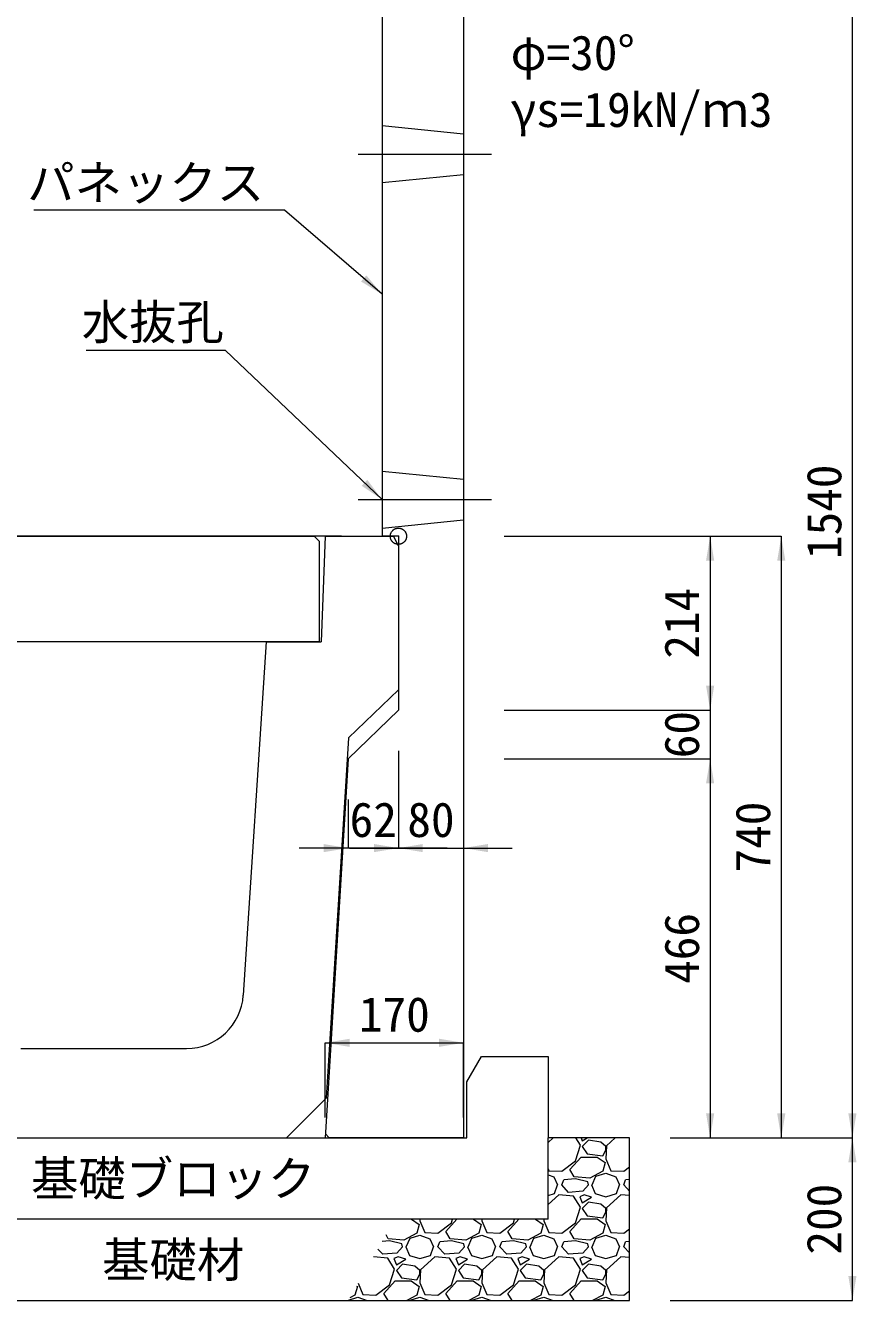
# Model space of a CAD drawing. Units: millimetres at full size, sheet at 1:40. Extents: x 206103 to 244503, y 883348 to 903496.
# Drawn here: x 239192 to 240214, y 884352 to 885920 of the extents above; entities that cross this region are included whole.
import ezdxf
from ezdxf.enums import TextEntityAlignment as Align

# ---------------------------------------------------------------- set-up
doc = ezdxf.new("R2010")
doc.units = ezdxf.units.MM
doc.header["$LTSCALE"] = 40
doc.header["$PDMODE"] = 32
doc.header["$PDSIZE"] = 20
doc.linetypes.add('DASHED', pattern=[7.5, 6, -1.5])
doc.linetypes.add('USER1', pattern=[28.575, 19.05, -3.175, 3.175, -3.175])
for name, color, linetype, lineweight in [('パネックスKUR', 2, 'Continuous', 20), ('基礎ブロック', 2, 'Continuous', 13), ('基礎材', 7, 'Continuous', 15), ('寸法線', 7, 'Continuous', 13), ('引出線', 4, 'Continuous', 13), ('本体', 2, 'Continuous', 13), ('補助線', 8, 'USER1', 13), ('ﾊｯﾁﾝｸﾞ', 7, 'Continuous', 5)]:
    doc.layers.add(name, color=color, linetype=linetype, lineweight=lineweight)
doc.layers.add('文字', color=7, linetype='Continuous')
doc.styles.add('ＭＳ ゴシック', font='')
doc.styles.get('ＭＳ ゴシック').set_extended_font_data('MS Gothic')

# ---------------------------------------------------------------- blocks, each defined once
blk = doc.blocks.new('filled_arrow')
at = {"color": 0, "linetype": 'Continuous', "lineweight": -2}
blk.add_solid([(7.5, 1.25), (0, 0), (7.5, -1.25)], dxfattribs=at)

msp = doc.modelspace()

# ---------------------------------------------------------------- linework, layer by layer
at = {"layer": 'パネックスKUR'}
for p, q in [((239630.21, 886087.33), (239630.21, 885292.33)), ((239730.21, 886092.33), (239730.21, 884552.33)), ((239650.21, 885292.33), (239630.21, 885292.33)), ((239650.21, 885292.33), (239650.21, 885078.33)), ((239650.21, 885078.33), (239588.21, 885018.33)), ((239588.21, 885018.33), (239560.21, 884552.33)), ((239565.21, 884552.33), (239560.51, 884557.32)), ((239730.21, 884552.33), (239565.21, 884552.33))]:
    msp.add_line(p, q, dxfattribs=at)
at = {"layer": 'パネックスKUR', "linetype": 'DASHED', "lineweight": 9}
for p, q in [((239630.21, 885797.33), (239730.21, 885787.33)), ((239630.21, 885727.33), (239730.21, 885737.33)), ((239630.21, 885372.33), (239730.21, 885362.33)), ((239630.21, 885302.33), (239730.21, 885312.33))]:
    msp.add_line(p, q, dxfattribs=at)
at = {"layer": '基礎ブロック', "lineweight": 20}
for p, q in [((239734.21, 884621.33), (239752.21, 884652.33)), ((239752.21, 884652.33), (239834.21, 884652.33)), ((239834.21, 884652.33), (239834.21, 884552.33)), ((239734.21, 884552.33), (239734.21, 884621.33)), ((239012.21, 884552.33), (239734.21, 884552.33)), ((239834.21, 884452.33), (239834.21, 884552.33)), ((239834.21, 884452.33), (238912.21, 884452.33))]:
    msp.add_line(p, q, dxfattribs=at)
at = {"layer": '基礎材', "lineweight": 13}
msp.add_line((239934.21, 884552.33), (239834.21, 884552.33), dxfattribs=at)
at = {"layer": '基礎材'}
for p, q in [((239934.21, 884352.33), (239934.21, 884552.33)), ((238812.21, 884352.33), (239934.21, 884352.33))]:
    msp.add_line(p, q, dxfattribs=at)
at = {"layer": '寸法線'}
for p, q in [((240208.55, 884552.33), (240208.55, 886092.33)), ((239580.21, 885292.33), (239015.21, 885292.33)), ((239780.21, 885292.33), (240121.05, 885292.33)), ((239780.21, 885292.33), (240033.55, 885292.33)), ((240033.55, 885292.33), (240033.55, 885078.33)), ((240121.05, 885292.33), (240121.05, 884552.33)), ((240033.55, 885138.33), (240033.55, 884958.33)), ((239780.21, 885078.33), (240033.55, 885078.33)), ((239780.21, 885078.33), (240033.55, 885078.33)), ((239650.21, 885028.33), (239650.21, 884908.74)), ((239650.21, 885028.33), (239650.21, 884908.74)), ((239730.21, 885028.33), (239730.21, 884908.74)), ((239780.21, 885018.33), (240033.55, 885018.33)), ((239780.21, 885018.33), (240033.55, 885018.33)), ((240033.55, 885018.33), (240033.55, 884552.33)), ((239588.21, 884968.33), (239588.21, 884908.74)), ((239710.21, 884908.74), (239528.21, 884908.74)), ((239590.21, 884908.74), (239790.21, 884908.74)), ((239560.21, 884669.25), (239730.21, 884669.25)), ((239560.21, 884577.33), (239560.21, 884669.25)), ((239730.21, 884577.33), (239730.21, 884669.25)), ((239984.21, 884552.33), (240208.55, 884552.33)), ((239984.21, 884552.33), (240121.05, 884552.33)), ((239984.21, 884552.33), (240033.55, 884552.33)), ((239984.21, 884552.33), (240208.55, 884552.33)), ((240208.55, 884352.33), (240208.55, 884552.33)), ((239984.21, 884352.33), (240208.55, 884352.33))]:
    msp.add_line(p, q, dxfattribs=at)
at = {"layer": '引出線'}
for points in [[(239630.21, 885589.83), (239510, 885693.29), (239201.75, 885693.29)], [(239630.21, 885337.33), (239437.75, 885520.78), (239266, 885520.78)]]:
    msp.add_lwpolyline(points, dxfattribs=at)
at = {"layer": '本体'}
for p, q in [((239560.21, 885292.33), (239555.21, 885162.33)), ((239560.21, 885292.33), (239644.21, 885292.33)), ((239650.21, 885280.33), (239644.21, 885292.33)), ((239650.21, 885280.33), (239650.21, 885103.33)), ((239487.71, 885162.33), (239459.46, 884727.79)), ((239487.71, 885162.33), (239555.21, 885162.33)), ((239650.21, 885103.33), (239588.71, 885044.33)), ((239588.71, 885044.33), (239561.44, 884601.06)), ((239185.8, 884662.33), (239389.61, 884662.33)), ((239512.71, 884552.33), (239561.44, 884601.06)), ((239062.71, 884552.33), (239512.71, 884552.33))]:
    msp.add_line(p, q, dxfattribs=at)
at = {"layer": '本体', "lineweight": 20}
msp.add_lwpolyline([(239022.71, 885162.33), (239022.71, 885286.33), (239028.71, 885292.33), (239546.71, 885292.33), (239552.71, 885286.33), (239552.71, 885162.33)], close=True, dxfattribs=at)
at = {"layer": '本体'}
msp.add_arc((239389.61, 884732.33), 70, 270, 356.28101, dxfattribs=at)
at = {"layer": '補助線'}
for p, q in [((239600.85, 885762.33), (239764.56, 885762.33)), ((239600.85, 885337.33), (239764.56, 885337.33))]:
    msp.add_line(p, q, dxfattribs=at)
msp.add_point((239650.21, 885292.33), dxfattribs=at)
at = {"layer": 'ﾊｯﾁﾝｸﾞ'}
for p, q in [((239840.59, 884552.33), (239834.21, 884546.5)), ((239874, 884543.25), (239868.46, 884552.33)), ((239874.79, 884552.33), (239876.29, 884548.58)), ((239876.29, 884548.58), (239882.53, 884552.33)), ((239883.91, 884549.35), (239876.29, 884541.73)), ((239899.15, 884547.06), (239883.91, 884549.35)), ((239916.79, 884552.33), (239906.01, 884542.49)), ((239867.91, 884524.2), (239874, 884543.25)), ((239876.29, 884541.73), (239882.39, 884532.58)), ((239882.39, 884532.58), (239901.44, 884530.3)), ((239905.25, 884541.73), (239899.15, 884547.06)), ((239901.44, 884530.3), (239905.25, 884537.15)), ((239906.01, 884542.49), (239905.25, 884526.49)), ((239905.25, 884537.15), (239905.25, 884541.73)), ((239851.14, 884511.25), (239867.91, 884524.2)), ((239861.05, 884513.53), (239874.77, 884528.77)), ((239874.77, 884528.77), (239894.58, 884528.77)), ((239894.58, 884528.77), (239904.48, 884521.91)), ((239904.48, 884521.91), (239901.44, 884511.25)), ((239905.25, 884526.49), (239911.34, 884512.01)), ((239927.34, 884511.25), (239934.21, 884516.55)), ((239834.21, 884514.23), (239835.14, 884512.01)), ((239834.21, 884507.03), (239841.24, 884504.39)), ((239835.14, 884512.01), (239851.14, 884511.25)), ((239841.24, 884504.39), (239845.81, 884494.48)), ((239851.14, 884494.48), (239853.43, 884500.58)), ((239867.91, 884502.1), (239853.43, 884500.58)), ((239866.38, 884504.39), (239861.05, 884513.53)), ((239885.43, 884502.86), (239866.38, 884504.39)), ((239883.15, 884498.29), (239867.91, 884502.1)), ((239901.44, 884511.25), (239885.43, 884502.86)), ((239888.48, 884494.48), (239893.05, 884505.15)), ((239893.05, 884505.15), (239905.25, 884508.96)), ((239905.25, 884508.96), (239917.44, 884504.39)), ((239911.34, 884512.01), (239927.34, 884511.25)), ((239917.44, 884504.39), (239922.01, 884494.48)), ((239927.34, 884494.48), (239929.63, 884500.58)), ((239934.21, 884501.06), (239929.63, 884500.58)), ((239842, 884483.81), (239845.81, 884494.48)), ((239859.53, 884485.34), (239851.14, 884494.48)), ((239877.05, 884486.86), (239859.53, 884485.34)), ((239883.91, 884494.48), (239877.05, 884486.86)), ((239883.91, 884494.48), (239883.15, 884498.29)), ((239887.72, 884494.48), (239892.29, 884483.81)), ((239918.2, 884483.81), (239922.01, 884494.48)), ((239934.21, 884487), (239927.34, 884494.48)), ((239834.21, 884481.52), (239842, 884483.81)), ((239847.33, 884482.29), (239834.21, 884470.3)), ((239865.62, 884480.77), (239847.33, 884482.29)), ((239874, 884467.05), (239865.62, 884480.77)), ((239878.58, 884482.29), (239873.24, 884480)), ((239873.24, 884480), (239876.29, 884472.38)), ((239876.29, 884472.38), (239887.72, 884479.24)), ((239883.91, 884473.15), (239876.29, 884465.53)), ((239887.72, 884479.24), (239878.58, 884482.29)), ((239899.15, 884470.86), (239883.91, 884473.15)), ((239892.29, 884483.81), (239905.25, 884480)), ((239905.25, 884465.53), (239899.15, 884470.86)), ((239905.25, 884480), (239918.2, 884483.81)), ((239923.53, 884482.29), (239906.01, 884466.29)), ((239934.21, 884481.4), (239923.53, 884482.29)), ((239867.91, 884448), (239874, 884467.05)), ((239876.29, 884465.53), (239882.39, 884456.38)), ((239882.39, 884456.38), (239901.44, 884454.1)), ((239901.44, 884454.1), (239905.25, 884460.95)), ((239906.01, 884466.29), (239905.25, 884450.29)), ((239905.25, 884460.95), (239905.25, 884465.53)), ((239666.33, 884452.33), (239675.88, 884445.71)), ((239675.88, 884445.71), (239672.84, 884435.05)), ((239676.74, 884452.33), (239676.65, 884450.29)), ((239676.65, 884450.29), (239682.74, 884435.81)), ((239698.74, 884435.05), (239715.51, 884448)), ((239708.65, 884437.33), (239722.15, 884452.33)), ((239715.51, 884448), (239716.89, 884452.33)), ((239742.53, 884452.33), (239752.08, 884445.71)), ((239752.08, 884445.71), (239749.04, 884435.05)), ((239752.94, 884452.33), (239752.85, 884450.29)), ((239752.85, 884450.29), (239758.94, 884435.81)), ((239774.94, 884435.05), (239791.71, 884448)), ((239784.85, 884437.33), (239798.35, 884452.33)), ((239791.71, 884448), (239793.09, 884452.33)), ((239818.73, 884452.33), (239828.28, 884445.71)), ((239828.28, 884445.71), (239825.24, 884435.05)), ((239829.14, 884452.33), (239829.05, 884450.29)), ((239829.05, 884450.29), (239835.14, 884435.81)), ((239851.14, 884435.05), (239867.91, 884448)), ((239861.05, 884437.33), (239874.77, 884452.57)), ((239874.77, 884452.57), (239894.58, 884452.57)), ((239894.58, 884452.57), (239904.48, 884445.71)), ((239904.48, 884445.71), (239901.44, 884435.05)), ((239905.25, 884450.29), (239911.34, 884435.81)), ((239927.34, 884435.05), (239934.21, 884440.35)), ((239639.31, 884425.9), (239630.39, 884424.96)), ((239637.78, 884428.19), (239635, 884432.95)), ((239656.83, 884426.66), (239637.78, 884428.19)), ((239654.55, 884422.09), (239639.31, 884425.9)), ((239655.31, 884418.28), (239654.55, 884422.09)), ((239672.84, 884435.05), (239656.83, 884426.66)), ((239659.88, 884418.28), (239664.45, 884428.95)), ((239664.45, 884428.95), (239676.65, 884432.76)), ((239676.65, 884432.76), (239688.84, 884428.19)), ((239682.74, 884435.81), (239698.74, 884435.05)), ((239688.84, 884428.19), (239693.41, 884418.28)), ((239698.74, 884418.28), (239701.03, 884424.38)), ((239715.51, 884425.9), (239701.03, 884424.38)), ((239713.98, 884428.19), (239708.65, 884437.33)), ((239733.03, 884426.66), (239713.98, 884428.19)), ((239730.75, 884422.09), (239715.51, 884425.9)), ((239731.51, 884418.28), (239730.75, 884422.09)), ((239749.04, 884435.05), (239733.03, 884426.66)), ((239736.08, 884418.28), (239740.65, 884428.95)), ((239740.65, 884428.95), (239752.85, 884432.76)), ((239752.85, 884432.76), (239765.04, 884428.19)), ((239758.94, 884435.81), (239774.94, 884435.05)), ((239765.04, 884428.19), (239769.61, 884418.28)), ((239774.94, 884418.28), (239777.23, 884424.38)), ((239791.71, 884425.9), (239777.23, 884424.38)), ((239790.18, 884428.19), (239784.85, 884437.33)), ((239809.23, 884426.66), (239790.18, 884428.19)), ((239806.95, 884422.09), (239791.71, 884425.9)), ((239807.71, 884418.28), (239806.95, 884422.09)), ((239825.24, 884435.05), (239809.23, 884426.66)), ((239812.28, 884418.28), (239816.85, 884428.95)), ((239816.85, 884428.95), (239829.05, 884432.76)), ((239829.05, 884432.76), (239841.24, 884428.19)), ((239835.14, 884435.81), (239851.14, 884435.05)), ((239841.24, 884428.19), (239845.81, 884418.28)), ((239851.14, 884418.28), (239853.43, 884424.38)), ((239867.91, 884425.9), (239853.43, 884424.38)), ((239866.38, 884428.19), (239861.05, 884437.33)), ((239885.43, 884426.66), (239866.38, 884428.19)), ((239883.15, 884422.09), (239867.91, 884425.9)), ((239883.91, 884418.28), (239883.15, 884422.09)), ((239901.44, 884435.05), (239885.43, 884426.66)), ((239888.48, 884418.28), (239893.05, 884428.95)), ((239893.05, 884428.95), (239905.25, 884432.76)), ((239905.25, 884432.76), (239917.44, 884428.19)), ((239911.34, 884435.81), (239927.34, 884435.05)), ((239917.44, 884428.19), (239922.01, 884418.28)), ((239927.34, 884418.28), (239929.63, 884424.38)), ((239934.21, 884424.86), (239929.63, 884424.38)), ((239630.93, 884409.14), (239624.99, 884415.61)), ((239648.45, 884410.66), (239630.93, 884409.14)), ((239649.98, 884406.09), (239644.64, 884403.8)), ((239655.31, 884418.28), (239648.45, 884410.66)), ((239659.12, 884403.04), (239649.98, 884406.09)), ((239659.12, 884418.28), (239663.69, 884407.61)), ((239663.69, 884407.61), (239676.65, 884403.8)), ((239676.65, 884403.8), (239689.6, 884407.61)), ((239694.93, 884406.09), (239677.41, 884390.09)), ((239689.6, 884407.61), (239693.41, 884418.28)), ((239713.22, 884404.57), (239694.93, 884406.09)), ((239707.13, 884409.14), (239698.74, 884418.28)), ((239724.65, 884410.66), (239707.13, 884409.14)), ((239726.18, 884406.09), (239720.84, 884403.8)), ((239731.51, 884418.28), (239724.65, 884410.66)), ((239735.32, 884403.04), (239726.18, 884406.09)), ((239735.32, 884418.28), (239739.89, 884407.61)), ((239739.89, 884407.61), (239752.85, 884403.8)), ((239752.85, 884403.8), (239765.8, 884407.61)), ((239771.13, 884406.09), (239753.61, 884390.09)), ((239765.8, 884407.61), (239769.61, 884418.28)), ((239789.42, 884404.57), (239771.13, 884406.09)), ((239783.33, 884409.14), (239774.94, 884418.28)), ((239800.85, 884410.66), (239783.33, 884409.14)), ((239802.38, 884406.09), (239797.04, 884403.8)), ((239807.71, 884418.28), (239800.85, 884410.66)), ((239811.52, 884403.04), (239802.38, 884406.09)), ((239811.52, 884418.28), (239816.09, 884407.61)), ((239816.09, 884407.61), (239829.05, 884403.8)), ((239829.05, 884403.8), (239842, 884407.61)), ((239847.33, 884406.09), (239829.81, 884390.09)), ((239842, 884407.61), (239845.81, 884418.28)), ((239865.62, 884404.57), (239847.33, 884406.09)), ((239859.53, 884409.14), (239851.14, 884418.28)), ((239877.05, 884410.66), (239859.53, 884409.14)), ((239878.58, 884406.09), (239873.24, 884403.8)), ((239883.91, 884418.28), (239877.05, 884410.66)), ((239887.72, 884403.04), (239878.58, 884406.09)), ((239887.72, 884418.28), (239892.29, 884407.61)), ((239892.29, 884407.61), (239905.25, 884403.8)), ((239905.25, 884403.8), (239918.2, 884407.61)), ((239923.53, 884406.09), (239906.01, 884390.09)), ((239918.2, 884407.61), (239922.01, 884418.28)), ((239934.21, 884405.2), (239923.53, 884406.09)), ((239934.21, 884410.8), (239927.34, 884418.28)), ((239637.02, 884404.57), (239619.46, 884406.03)), ((239645.4, 884390.85), (239637.02, 884404.57)), ((239639.31, 884371.8), (239645.4, 884390.85)), ((239644.64, 884403.8), (239647.69, 884396.18)), ((239647.69, 884396.18), (239659.12, 884403.04)), ((239655.31, 884396.95), (239647.69, 884389.33)), ((239670.55, 884394.66), (239655.31, 884396.95)), ((239676.65, 884389.33), (239670.55, 884394.66)), ((239721.6, 884390.85), (239713.22, 884404.57)), ((239715.51, 884371.8), (239721.6, 884390.85)), ((239720.84, 884403.8), (239723.89, 884396.18)), ((239723.89, 884396.18), (239735.32, 884403.04)), ((239731.51, 884396.95), (239723.89, 884389.33)), ((239746.75, 884394.66), (239731.51, 884396.95)), ((239752.85, 884389.33), (239746.75, 884394.66)), ((239797.8, 884390.85), (239789.42, 884404.57)), ((239791.71, 884371.8), (239797.8, 884390.85)), ((239797.04, 884403.8), (239800.09, 884396.18)), ((239800.09, 884396.18), (239811.52, 884403.04)), ((239807.71, 884396.95), (239800.09, 884389.33)), ((239822.95, 884394.66), (239807.71, 884396.95)), ((239829.05, 884389.33), (239822.95, 884394.66)), ((239874, 884390.85), (239865.62, 884404.57)), ((239867.91, 884371.8), (239874, 884390.85)), ((239873.24, 884403.8), (239876.29, 884396.18)), ((239876.29, 884396.18), (239887.72, 884403.04)), ((239883.91, 884396.95), (239876.29, 884389.33)), ((239899.15, 884394.66), (239883.91, 884396.95)), ((239905.25, 884389.33), (239899.15, 884394.66)), ((239632.45, 884361.13), (239646.17, 884376.37)), ((239646.17, 884376.37), (239665.98, 884376.37)), ((239647.69, 884389.33), (239653.79, 884380.18)), ((239653.79, 884380.18), (239672.84, 884377.9)), ((239665.98, 884376.37), (239675.88, 884369.51)), ((239672.84, 884377.9), (239676.65, 884384.75)), ((239677.41, 884390.09), (239676.65, 884374.09)), ((239676.65, 884384.75), (239676.65, 884389.33)), ((239708.65, 884361.13), (239722.37, 884376.37)), ((239722.37, 884376.37), (239742.18, 884376.37)), ((239723.89, 884389.33), (239729.99, 884380.18)), ((239729.99, 884380.18), (239749.04, 884377.9)), ((239742.18, 884376.37), (239752.08, 884369.51)), ((239749.04, 884377.9), (239752.85, 884384.75)), ((239753.61, 884390.09), (239752.85, 884374.09)), ((239752.85, 884384.75), (239752.85, 884389.33)), ((239784.85, 884361.13), (239798.57, 884376.37)), ((239798.57, 884376.37), (239818.38, 884376.37)), ((239800.09, 884389.33), (239806.19, 884380.18)), ((239806.19, 884380.18), (239825.24, 884377.9)), ((239818.38, 884376.37), (239828.28, 884369.51)), ((239825.24, 884377.9), (239829.05, 884384.75)), ((239829.81, 884390.09), (239829.05, 884374.09)), ((239829.05, 884384.75), (239829.05, 884389.33)), ((239861.05, 884361.13), (239874.77, 884376.37)), ((239874.77, 884376.37), (239894.58, 884376.37)), ((239876.29, 884389.33), (239882.39, 884380.18)), ((239882.39, 884380.18), (239901.44, 884377.9)), ((239894.58, 884376.37), (239904.48, 884369.51)), ((239901.44, 884377.9), (239905.25, 884384.75)), ((239906.01, 884390.09), (239905.25, 884374.09)), ((239905.25, 884384.75), (239905.25, 884389.33)), ((239599.68, 884369.51), (239596.64, 884358.85)), ((239598.75, 884370.16), (239599.68, 884369.51)), ((239600.69, 884373.51), (239606.54, 884359.61)), ((239606.54, 884359.61), (239622.54, 884358.85)), ((239622.54, 884358.85), (239639.31, 884371.8)), ((239637.59, 884352.33), (239632.45, 884361.13)), ((239675.88, 884369.51), (239672.84, 884358.85)), ((239676.65, 884374.09), (239682.74, 884359.61)), ((239682.74, 884359.61), (239698.74, 884358.85)), ((239698.74, 884358.85), (239715.51, 884371.8)), ((239713.79, 884352.33), (239708.65, 884361.13)), ((239752.08, 884369.51), (239749.04, 884358.85)), ((239752.85, 884374.09), (239758.94, 884359.61)), ((239758.94, 884359.61), (239774.94, 884358.85)), ((239774.94, 884358.85), (239791.71, 884371.8)), ((239789.99, 884352.33), (239784.85, 884361.13)), ((239828.28, 884369.51), (239825.24, 884358.85)), ((239829.05, 884374.09), (239835.14, 884359.61)), ((239835.14, 884359.61), (239851.14, 884358.85)), ((239851.14, 884358.85), (239867.91, 884371.8)), ((239866.19, 884352.33), (239861.05, 884361.13)), ((239904.48, 884369.51), (239901.44, 884358.85)), ((239905.25, 884374.09), (239911.34, 884359.61)), ((239911.34, 884359.61), (239927.34, 884358.85)), ((239927.34, 884358.85), (239934.21, 884364.15)), ((239588.8, 884352.92), (239600.45, 884356.56)), ((239596.64, 884358.85), (239590.3, 884355.53)), ((239600.45, 884356.56), (239611.73, 884352.33)), ((239672.84, 884358.85), (239660.4, 884352.33)), ((239664.28, 884352.33), (239664.45, 884352.75)), ((239664.45, 884352.75), (239676.65, 884356.56)), ((239676.65, 884356.56), (239687.93, 884352.33)), ((239749.04, 884358.85), (239736.6, 884352.33)), ((239740.48, 884352.33), (239740.65, 884352.75)), ((239740.65, 884352.75), (239752.85, 884356.56)), ((239752.85, 884356.56), (239764.13, 884352.33)), ((239825.24, 884358.85), (239812.8, 884352.33)), ((239816.68, 884352.33), (239816.85, 884352.75)), ((239816.85, 884352.75), (239829.05, 884356.56)), ((239829.05, 884356.56), (239840.33, 884352.33)), ((239901.44, 884358.85), (239889, 884352.33)), ((239892.88, 884352.33), (239893.05, 884352.75)), ((239893.05, 884352.75), (239905.25, 884356.56)), ((239905.25, 884356.56), (239916.53, 884352.33))]:
    msp.add_line(p, q, dxfattribs=at)

# ---------------------------------------------------------------- block references
at = {"layer": '寸法線', "xscale": 4, "yscale": 4}
for p, rotation in [((240033.55, 885292.33), 270), ((240121.05, 885292.33), 270), ((240033.55, 885078.33), 90), ((240033.55, 885078.33), 90), ((240033.55, 885018.33), 270), ((240033.55, 885018.33), 270), ((239588.21, 884908.74), 180), ((239650.21, 884908.74), 180), ((239730.21, 884669.25), 180), ((240033.55, 884552.33), 90), ((240121.05, 884552.33), 90), ((240208.55, 884552.33), 90), ((240208.55, 884552.33), 270), ((240208.55, 884352.33), 90)]:
    msp.add_blockref('filled_arrow', p, dxfattribs=dict(at, rotation=rotation))
for p in [(239650.21, 884908.74), (239730.21, 884908.74), (239560.21, 884669.25)]:
    msp.add_blockref('filled_arrow', p, dxfattribs=at)
at = {"layer": '引出線', "xscale": 4, "yscale": 4}
for p, rotation in [((239630.21, 885589.83), 139.3), ((239630.21, 885337.33), 136.4)]:
    msp.add_blockref('filled_arrow', p, dxfattribs=dict(at, rotation=rotation))

# ---------------------------------------------------------------- texts
at = {"layer": '寸法線', "style": 'ＭＳ ゴシック'}
for s, p in [('1540', (240173.55, 885322.33)), ('214', (239998.55, 885185.33)), ('60', (239998.55, 885048.33)), ('740', (240086.05, 884922.33)), ('466', (239998.55, 884785.33)), ('200', (240173.55, 884452.33))]:
    msp.add_text(s, height=42.72, rotation=90, dxfattribs=at).set_placement(p, align=Align.MIDDLE_CENTER)
for s, p in [('62', (239619.21, 884943.74)), ('80', (239690.21, 884943.74)), ('170', (239645.21, 884704.25))]:
    msp.add_text(s, height=42.72, dxfattribs=at).set_placement(p, align=Align.MIDDLE_CENTER)
at = {"layer": '引出線', "style": 'ＭＳ ゴシック'}
for s, p in [('パネックス', (239485, 885748.43)), ('水抜孔', (239435.5, 885577.06))]:
    msp.add_text(s, height=42.72, dxfattribs=at).set_placement(p, align=Align.TOP_RIGHT)
at = {"layer": '文字', "style": 'ＭＳ ゴシック'}
for s, p in [('φ=30°', (239788.17, 885908.36)), ('γs=19kN/ｍ3', (239788.17, 885838.36))]:
    msp.add_text(s, height=42.72, dxfattribs=at).set_placement(p, align=Align.TOP_LEFT)
for s, p in [('基礎ブロック', (239373.21, 884502.33)), ('基礎材', (239373.21, 884402.33))]:
    msp.add_text(s, height=42.72, dxfattribs=at).set_placement(p, align=Align.MIDDLE_CENTER)

doc.saveas('drawing.dxf')
